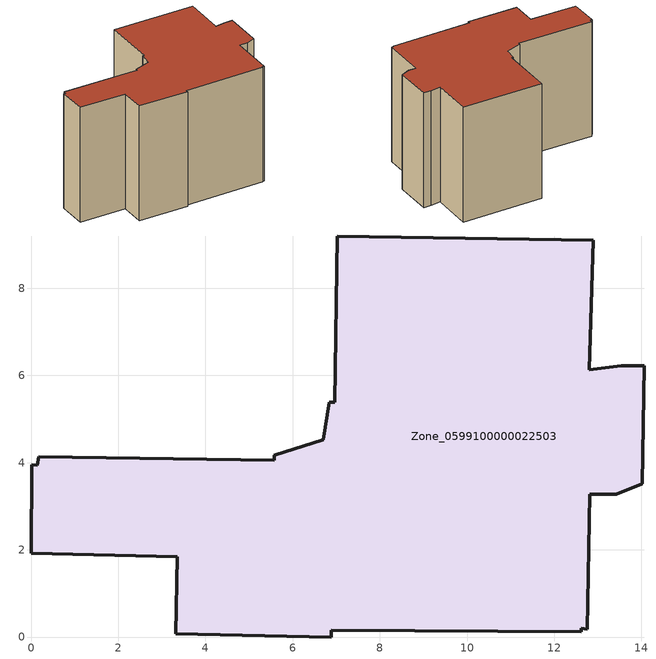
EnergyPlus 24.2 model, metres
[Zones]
Zone_0599100000022503
 floor ground (C_G): 5.58,4.05 5.58,4.17 6.7,4.52 6.83,5.39 6.96,5.39 7.02,9.2 12.89,9.1 12.8,6.13 13.54,6.22 14.07,6.22 14.02,3.52 13.42,3.27 12.82,3.28 12.76,0.18 12.62,0.2 12.62,0.12 6.89,0.16 6.89,0 3.32,0.08 3.35,1.84 0,1.92 0.02,3.95 0.14,3.94 0.17,4.14 z0
 wall outside (C_F): 3.32,0.08 6.89,0 6.89,0.16 12.62,0.12 12.62,0.2 12.76,0.18 12.82,3.28 13.42,3.27 14.02,3.52 14.07,6.22 13.54,6.22 12.8,6.13 12.89,9.1 7.02,9.2 6.96,5.39 6.83,5.39 6.7,4.52 5.58,4.17 5.58,4.05 0.17,4.14 0.14,3.94 0.02,3.95 0,1.92 3.35,1.84 3.32,0.08 z0:8.52
 roof outside (C_R): 5.58,4.05 0.17,4.14 0.14,3.94 0.02,3.95 0,1.92 3.35,1.84 3.32,0.08 6.89,0 6.89,0.16 12.62,0.12 12.62,0.2 12.76,0.18 12.82,3.28 13.42,3.27 14.02,3.52 14.07,6.22 13.54,6.22 12.8,6.13 12.89,9.1 7.02,9.2 6.96,5.39 6.83,5.39 6.7,4.52 5.58,4.17 z8.52
[BUILDING]
Pand.0599100000022503: North Axis=0; Terrain=City; Loads Convergence Tolerance Value=0.04; Temperature Convergence Tolerance Value=0.4; Solar Distribution=FullExterior; Maximum Number of Warmup Days=25; Minimum Number of Warmup Days=1
[Site:Location]
Rotterdam.The.Hague.AP_ZH_NLD Design_Conditions: Latitude=51.96; Longitude=4.45; Time Zone=1; Elevation=-4.5
[SITE:GROUNDTEMPERATURE:BUILDINGSURFACE]
18, 18, 18, 18, 18, 18, 18, 18, 18, 18, 18, 18
[MATERIAL] Thermal Absorptance=0.9; Solar Absorptance=0.7; Visible Absorptance=0.7
Name | Roughness | Thickness | Conductivity | Density | Specific Heat
G.TI.1975-1991 | MediumSmooth | 0.15 | 0.288461 | 540 | 1210
F.TI.1975-1991 | Rough | 0.3 | 0.230769 | 1920 | 840
R.TI.1975-1991 | MediumRough | 0.2 | 0.153846 | 1500 | 1000
[CONSTRUCTION]
C_G: G.TI.1975-1991
C_F: F.TI.1975-1991
C_R: R.TI.1975-1991
[ZONE]
Zone_0599100000022503: Type=1; Multiplier=1; Ceiling Height=Autocalculate; Volume=Autocalculate; Floor Area=autocalculate; Part of Total Floor Area=Yes
[ZONEINFILTRATION:DESIGNFLOWRATE]
Infil_Zone_0599100000022503: Zone or ZoneList or Space or SpaceList=Zone_0599100000022503; Schedule=AlwaysOn; Design Flow Rate Calculation Method=Flow/Area; Flow Rate per Floor Area=0.003; Constant Term Coefficient=1; Temperature Term Coefficient=0; Velocity Term Coefficient=0; Velocity Squared Term Coefficient=0
[HVACTEMPLATE:ZONE:IDEALLOADSAIRSYSTEM]
Zone_0599100000022503: Maximum Heating Supply Air Temperature=50; Minimum Cooling Supply Air Temperature=13; Maximum Heating Supply Air Humidity Ratio=0.0156; Minimum Cooling Supply Air Humidity Ratio=0.0077; Heating Limit=NoLimit; Cooling Limit=NoLimit; Dehumidification Control Type=ConstantSensibleHeatRatio; Cooling Sensible Heat Ratio=0.7; Dehumidification Setpoint=60; Humidification Control Type=None; Humidification Setpoint=30; Outdoor Air Method=None; Outdoor Air Flow Rate per Person=0.00944; Outdoor Air Flow Rate per Zone Floor Area=0; Outdoor Air Flow Rate per Zone=0; Demand Controlled Ventilation Type=None; Outdoor Air Economizer Type=NoEconomizer; Heat Recovery Type=None; Sensible Heat Recovery Effectiveness=0.7; Latent Heat Recovery Effectiveness=0.65
[ZONECONTROL:THERMOSTAT]
ThermostatControl_Zone_0599100000022503: Zone or ZoneList=Zone_0599100000022503; Control Type Schedule=DualSetpointControlType; Control 1=Thermostat_Zone_0599100000022503; Temperature Difference Between Cutout And Setpoint=0
[THERMOSTATSETPOINT:DUALSETPOINT]
Thermostat_Zone_0599100000022503: Heating Setpoint Temperature Schedule=HeatingSetpoint_Zone_0599100000022503; Cooling Setpoint Temperature Schedule=CoolingSetpoint_Zone_0599100000022503
[SCHEDULE:COMPACT]
HeatingSetpoint_Zone_0599100000022503: Through: 12/31, For: AllDays, Until: 24:00, 21
CoolingSetpoint_Zone_0599100000022503: Through: 12/31, For: AllDays, Until: 24:00, 24
DualSetpointControlType: Through: 12/31, For: AllDays, Until: 24:00, 4
AlwaysOn: Through: 12/31, For: AllDays, Until: 24:00, 1
